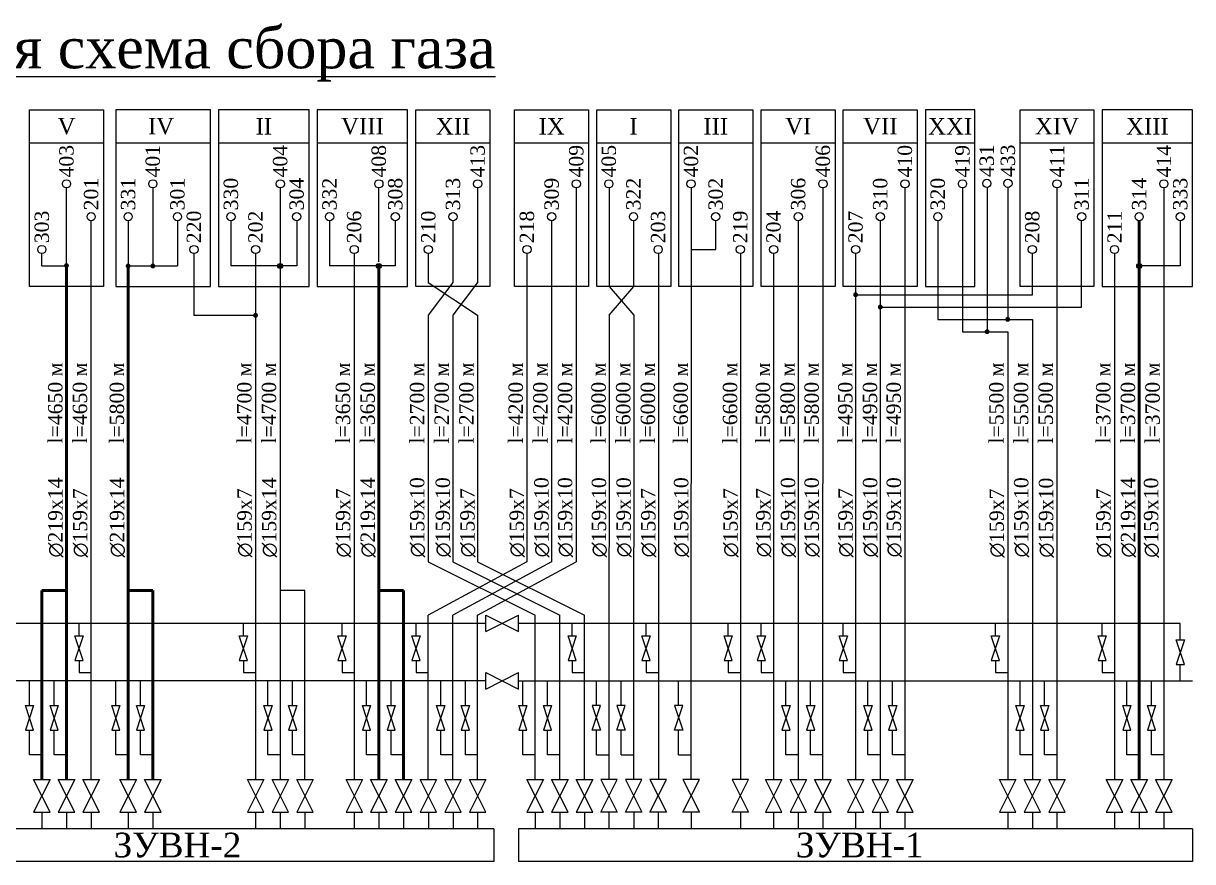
# Paper-space layout 'Layout1' of a CAD drawing. Header units: millimetres. Extents: x 0 to 281, y 95 to 197.
# Drawn here: x 138.8 to 281, y 95 to 197 of the extents above; entities that cross this region are included whole.
import ezdxf

# ---------------------------------------------------------------- set-up
doc = ezdxf.new("R2010")
doc.units = ezdxf.units.MM
doc.layers.get('0').update_dxf_attribs({"lineweight": 25})

# ---------------------------------------------------------------- blocks, each defined once
blk = doc.blocks.new('A$C0C323A48')
for p, q in [((1, 3), (0, 0)), ((1, 0), (0, 3)), ((0, 3), (1, 3)), ((0, 0), (1, 0))]:
    blk.add_line(p, q)

psp = doc.layouts.get("Layout1")

# ---------------------------------------------------------------- hatches: boundary and pattern name
at = {"lineweight": -3, "ltscale": 50}
h = psp.add_hatch(color=256, dxfattribs=at)
edge = h.paths.add_edge_path()
edge.add_arc((143.99, 167.54), 0.3, 0, 360)
h = psp.add_hatch(color=256, dxfattribs=at)
edge = h.paths.add_edge_path()
edge.add_arc((151.5, 167.5), 0.3, 0, 360)
h = psp.add_hatch(color=256, dxfattribs=at)
edge = h.paths.add_edge_path()
edge.add_arc((154.5, 167.5), 0.3, 0, 360)
h = psp.add_hatch(color=256, dxfattribs=at)
edge = h.paths.add_edge_path()
edge.add_arc((170, 167.5), 0.3, 0, 360)
h = psp.add_hatch(color=256, dxfattribs=at)
edge = h.paths.add_edge_path()
edge.add_arc((182, 167.5), 0.3, 0, 360)
h = psp.add_hatch(color=256, dxfattribs=at)
edge = h.paths.add_edge_path()
edge.add_arc((274.5, 167.5), 0.3, 0, 360)
h = psp.add_hatch(color=256, dxfattribs=at)
edge = h.paths.add_edge_path()
edge.add_arc((240, 164), 0.3, 0, 360)
h = psp.add_hatch(color=256, dxfattribs=at)
edge = h.paths.add_edge_path()
edge.add_arc((243, 162.5), 0.3, 0, 360)
h = psp.add_hatch(color=256, dxfattribs=at)
edge = h.paths.add_edge_path()
edge.add_arc((167, 161.5), 0.3, 0, 360)
h = psp.add_hatch(color=256, dxfattribs=at)
edge = h.paths.add_edge_path()
edge.add_arc((258.5, 161), 0.3, 0, 360)
h = psp.add_hatch(color=256, dxfattribs=at)
edge = h.paths.add_edge_path()
edge.add_arc((256, 159.5), 0.3, 0, 360)

# ---------------------------------------------------------------- linework, layer by layer
at = {"lineweight": -3}
for p, q in [((139.5, 182.5), (148.5, 182.5)), ((150, 182.5), (161.5, 182.5)), ((162.5, 182.5), (173.5, 182.5)), ((174.5, 182.5), (185.5, 182.5)), ((186.5, 182.5), (195.5, 182.5)), ((198.5, 182.5), (207.5, 182.5)), ((208.5, 182.5), (217.5, 182.5)), ((218.5, 182.5), (227.5, 182.5)), ((228.5, 182.5), (237.5, 182.5)), ((238.5, 182.5), (247.5, 182.5)), ((248.5, 182.5), (254.5, 182.5)), ((260, 182.5), (269, 182.5)), ((270, 182.5), (281, 182.5)), ((144, 167.5), (144, 177)), ((182, 168), (182, 177)), ((194, 177), (194, 165.5)), ((210, 177), (210, 165)), ((253, 177), (253, 159.5)), ((256, 177), (256, 159.5)), ((258.5, 177), (258.5, 161)), ((264.5, 177), (264.5, 165.5)), ((147, 105), (147, 173)), ((151.5, 173), (151.5, 167.5)), ((164, 173), (164, 167.5)), ((176, 173), (176, 167.5)), ((191, 173), (191, 165.5)), ((213, 165), (213, 173)), ((223, 169.5), (223, 173)), ((250, 173), (250, 161)), ((267.5, 162.5), (267.5, 173)), ((220, 169.5), (223, 169.5)), ((141, 167.5), (141, 169)), ((188, 169), (188, 165.5)), ((200, 169), (200, 131.5)), ((216, 169), (216, 105)), ((226, 169), (226, 105)), ((230, 169), (230, 105)), ((240, 169), (240, 105)), ((261.5, 164), (261.5, 169)), ((141, 167.5), (144, 167.5)), ((151.5, 167.5), (157.5, 167.5)), ((188, 165.5), (194, 161.5)), ((191, 165.5), (188, 161.5)), ((194, 165.5), (191, 161.5)), ((210, 165), (213, 161.5)), ((210, 161.5), (213, 165)), ((240, 164), (261.5, 164)), ((243, 162.5), (267.5, 162.5)), ((159.5, 161.5), (167, 161.5)), ((188, 161.5), (188, 131.5)), ((191, 161.5), (191, 131.5)), ((194, 161.5), (194, 131.5)), ((250, 161), (261.5, 161)), ((261.5, 161), (261.5, 105)), ((253, 159.5), (258.5, 159.5)), ((258.5, 159.5), (258.5, 105)), ((200, 131.5), (188, 125)), ((188, 131.5), (201, 125)), ((203, 131.5), (191, 125)), ((191, 131.5), (204, 125)), ((194, 125), (206, 131.5)), ((194, 131.5), (207, 125)), ((173, 128), (170, 128)), ((173, 105), (173, 128)), ((195, 124), (115, 124)), ((145.52, 122.5), (145.52, 124)), ((165.52, 122.5), (165.52, 124)), ((177.52, 122.5), (177.52, 124)), ((195, 124), (179, 124)), ((186.52, 122.5), (186.52, 124)), ((188, 105), (188, 125)), ((191, 105), (191, 125)), ((194, 105), (194, 125)), ((195, 123), (195, 125)), ((195, 125), (199, 123)), ((195, 123), (199, 125)), ((199, 123), (199, 125)), ((279.5, 124), (199, 124)), ((201, 105), (201, 125)), ((204, 105), (204, 125)), ((205.52, 122.5), (205.52, 124)), ((207, 124), (207, 125)), ((207, 105), (207, 124)), ((214.5, 122.5), (214.5, 124)), ((224.5, 122.5), (224.5, 124)), ((228.52, 122.5), (228.52, 124)), ((238.5, 122.5), (238.5, 124)), ((257, 122.5), (257, 124)), ((270, 122.5), (270, 124)), ((279.5, 122), (279.5, 124)), ((145.52, 119.5), (145.52, 118)), ((165.52, 119.5), (165.52, 118)), ((177.52, 119.5), (177.52, 118)), ((186.52, 119.5), (186.52, 118)), ((205.52, 119.5), (205.52, 118)), ((214.5, 119.5), (214.5, 118)), ((224.5, 119.5), (224.5, 118)), ((228.52, 119.5), (228.52, 118)), ((238.5, 119.5), (238.5, 118)), ((257, 119.5), (257, 118)), ((270, 119.5), (270, 118)), ((279.5, 117), (279.5, 119)), ((145.52, 118), (147.02, 118)), ((165.52, 118), (167.02, 118)), ((177.52, 118), (179.02, 118)), ((186.52, 118), (188.02, 118)), ((195, 116), (195, 118)), ((195, 116), (199, 118)), ((195, 118), (199, 116)), ((199, 116), (199, 118)), ((199, 117), (281, 117)), ((205.52, 118), (207.02, 118)), ((214.5, 118), (216, 118)), ((224.5, 118), (226, 118)), ((228.52, 118), (230.02, 118)), ((238.5, 118), (240, 118)), ((257, 118), (258.5, 118)), ((270, 118), (271.5, 118)), ((213, 101), (213, 99)), ((196, 99), (114, 99)), ((196, 99), (196, 95)), ((199, 99), (199, 95)), ((281, 99), (281, 95)), ((196, 95), (114, 95)), ((281, 95), (199, 95))]:
    psp.add_line(p, q, dxfattribs=at)
for p, q in [((154.5, 177), (154.5, 167.5)), ((170, 177), (170, 105)), ((206, 177), (206, 131.5)), ((220, 177), (219.97, 105)), ((236, 177), (235.99, 105)), ((246, 177), (245.99, 105)), ((277.5, 177), (277.5, 105)), ((157.5, 173), (157.5, 167.5)), ((172, 173), (172, 167.5)), ((184, 173), (184, 167.5)), ((203, 173), (203, 131.5)), ((233, 173), (233, 105)), ((243, 173), (243, 105)), ((279.5, 173), (279.5, 167.5)), ((159.5, 169), (159.5, 161.5)), ((167, 169), (167, 105)), ((179, 169), (179, 105)), ((271.5, 169), (271.5, 105)), ((172, 167.5), (164, 167.5)), ((184, 167.5), (176, 167.5)), ((279.5, 167.5), (274.5, 167.5)), ((264.5, 165.5), (264.49, 105)), ((210, 161.5), (209.97, 105)), ((213, 161.5), (212.97, 105)), ((195, 117), (113, 117)), ((139.5, 114), (139.5, 117)), ((142.5, 114), (142.5, 117)), ((150, 114), (150, 117)), ((153, 114), (153, 117)), ((168.5, 114), (168.5, 117)), ((171.5, 114), (171.5, 117)), ((180.5, 114), (180.5, 117)), ((183.5, 114), (183.5, 117)), ((189.52, 114), (189.52, 117)), ((192.52, 114), (192.52, 117)), ((199.52, 114), (199.52, 117)), ((202.52, 114), (202.52, 117)), ((208.46, 114), (208.46, 117)), ((211.46, 114), (211.46, 117)), ((218.46, 114), (218.46, 117)), ((231.52, 114), (231.52, 117)), ((234.52, 114), (234.52, 117)), ((241.5, 114), (241.5, 117)), ((244.5, 114), (244.5, 117)), ((260, 114), (260, 117)), ((263, 114), (263, 117)), ((273, 114), (273, 117)), ((276, 114), (276, 117)), ((140, 114), (139, 111)), ((140, 111), (139, 114)), ((139, 114), (140, 114)), ((143, 111), (142, 114)), ((143, 114), (142, 111)), ((142, 114), (143, 114)), ((150.5, 111), (149.5, 114)), ((150.5, 114), (149.5, 111)), ((149.5, 114), (150.5, 114)), ((153.5, 114), (152.5, 111)), ((153.5, 111), (152.5, 114)), ((152.5, 114), (153.5, 114)), ((169, 114), (168, 111)), ((169, 111), (168, 114)), ((168, 114), (169, 114)), ((172, 111), (171, 114)), ((172, 114), (171, 111)), ((171, 114), (172, 114)), ((181, 111), (180, 114)), ((181, 114), (180, 111)), ((180, 114), (181, 114)), ((184, 114), (183, 111)), ((184, 111), (183, 114)), ((183, 114), (184, 114)), ((190.02, 114), (189.02, 111)), ((190.02, 111), (189.02, 114)), ((189.02, 114), (190.02, 114)), ((193.02, 114), (192.02, 111)), ((193.02, 111), (192.02, 114)), ((192.02, 114), (193.02, 114)), ((200.02, 111), (199.02, 114)), ((200.02, 114), (199.02, 111)), ((199.02, 114), (200.02, 114)), ((203.02, 111), (202.02, 114)), ((203.02, 114), (202.02, 111)), ((202.02, 114), (203.02, 114)), ((207.96, 111), (208.96, 114)), ((207.96, 114), (208.96, 111)), ((208.96, 114), (207.96, 114)), ((210.96, 114), (211.96, 111)), ((210.96, 111), (211.96, 114)), ((211.96, 114), (210.96, 114)), ((217.96, 111), (218.96, 114)), ((217.96, 114), (218.96, 111)), ((218.96, 114), (217.96, 114)), ((232.02, 114), (231.02, 111)), ((232.02, 111), (231.02, 114)), ((231.02, 114), (232.02, 114)), ((235.02, 114), (234.02, 111)), ((235.02, 111), (234.02, 114)), ((234.02, 114), (235.02, 114)), ((241, 114), (242, 114)), ((242, 114), (241, 111)), ((242, 111), (241, 114)), ((244, 114), (245, 114)), ((245, 114), (244, 111)), ((245, 111), (244, 114)), ((260.5, 111), (259.5, 114)), ((260.5, 114), (259.5, 111)), ((259.5, 114), (260.5, 114)), ((263.5, 111), (262.5, 114)), ((263.5, 114), (262.5, 111)), ((262.5, 114), (263.5, 114)), ((273.5, 114), (272.5, 111)), ((273.5, 111), (272.5, 114)), ((272.5, 114), (273.5, 114)), ((276.5, 111), (275.5, 114)), ((275.5, 114), (276.5, 114)), ((276.5, 114), (275.5, 111)), ((139, 111), (140, 111)), ((139.5, 108), (139.5, 111)), ((142, 111), (143, 111)), ((142.5, 108), (142.5, 111)), ((149.5, 111), (150.5, 111)), ((150, 108), (150, 111)), ((152.5, 111), (153.5, 111)), ((153, 108), (153, 111)), ((168, 111), (169, 111)), ((168.5, 108), (168.5, 111)), ((171, 111), (172, 111)), ((171.5, 108), (171.5, 111)), ((180, 111), (181, 111)), ((180.5, 108), (180.5, 111)), ((183, 111), (184, 111)), ((183.5, 108), (183.5, 111)), ((189.02, 111), (190.02, 111)), ((189.52, 108), (189.52, 111)), ((192.02, 111), (193.02, 111)), ((192.52, 108), (192.52, 111)), ((199.02, 111), (200.02, 111)), ((199.52, 108), (199.52, 111)), ((202.02, 111), (203.02, 111)), ((202.52, 108), (202.52, 111)), ((208.96, 111), (207.96, 111)), ((208.46, 108), (208.46, 111)), ((211.96, 111), (210.96, 111)), ((211.46, 108), (211.46, 111)), ((218.96, 111), (217.96, 111)), ((218.46, 108), (218.46, 111)), ((231.02, 111), (232.02, 111)), ((231.52, 108), (231.52, 111)), ((234.02, 111), (235.02, 111)), ((234.52, 108), (234.52, 111)), ((241, 111), (242, 111)), ((241.5, 108), (241.5, 111)), ((244, 111), (245, 111)), ((244.5, 108), (244.5, 111)), ((259.5, 111), (260.5, 111)), ((260, 108), (260, 111)), ((262.5, 111), (263.5, 111)), ((263, 108), (263, 111)), ((272.5, 111), (273.5, 111)), ((273, 108), (273, 111)), ((275.5, 111), (276.5, 111)), ((276, 108), (276, 111)), ((141, 108), (139.5, 108)), ((144, 108), (142.5, 108)), ((151.5, 108), (150, 108)), ((154.5, 108), (153, 108)), ((170, 108), (168.5, 108)), ((173, 108), (171.5, 108)), ((182, 108), (180.5, 108)), ((185, 108), (183.5, 108)), ((191.02, 108), (189.52, 108)), ((194.02, 108), (192.52, 108)), ((201.02, 108), (199.52, 108)), ((204.02, 108), (202.52, 108)), ((208.47, 108), (209.97, 108)), ((211.47, 108), (212.97, 108)), ((218.47, 108), (219.97, 108)), ((233.02, 108), (231.52, 108)), ((236.02, 108), (234.52, 108)), ((243, 108), (241.5, 108)), ((246, 108), (244.5, 108)), ((261.5, 108), (260, 108)), ((264.5, 108), (263, 108)), ((274.5, 108), (273, 108)), ((277.5, 108), (276, 108)), ((140, 105), (142, 105)), ((142, 105), (140, 101)), ((142, 101), (140, 105)), ((145, 101), (143, 105)), ((145, 105), (143, 101)), ((143, 105), (145, 105)), ((146, 105), (148, 105)), ((148, 101), (146, 105)), ((148, 105), (146, 101)), ((152.5, 101), (150.5, 105)), ((152.5, 105), (150.5, 101)), ((150.5, 105), (152.5, 105)), ((155.5, 105), (153.5, 101)), ((155.5, 101), (153.5, 105)), ((153.5, 105), (155.5, 105)), ((166, 105), (168, 105)), ((168, 101), (166, 105)), ((168, 105), (166, 101)), ((169, 105), (171, 105)), ((171, 105), (169, 101)), ((171, 101), (169, 105)), ((172, 105), (174, 105)), ((174, 101), (172, 105)), ((174, 105), (172, 101)), ((180, 105), (178, 101)), ((180, 101), (178, 105)), ((178, 105), (180, 105)), ((183, 101), (181, 105)), ((181, 105), (183, 105)), ((183, 105), (181, 101)), ((186, 105), (184, 101)), ((184, 105), (186, 105)), ((186, 101), (184, 105)), ((189.02, 105), (187.02, 101)), ((189.02, 101), (187.02, 105)), ((187.02, 105), (189.02, 105)), ((190.02, 105), (192.02, 105)), ((192.02, 105), (190.02, 101)), ((192.02, 101), (190.02, 105)), ((195.01, 101), (193.01, 105)), ((195.01, 105), (193.01, 101)), ((193.01, 105), (195.01, 105)), ((200.02, 105), (202.02, 105)), ((202.02, 101), (200.02, 105)), ((202.02, 105), (200.02, 101)), ((205.02, 101), (203.02, 105)), ((205.02, 105), (203.02, 101)), ((203.02, 105), (205.02, 105)), ((206.01, 105), (208.01, 105)), ((208.01, 105), (206.01, 101)), ((208.01, 101), (206.01, 105)), ((208.99, 101), (210.99, 105)), ((208.99, 105), (210.99, 101)), ((210.99, 105), (208.99, 105)), ((213.99, 105), (211.99, 105)), ((211.99, 105), (213.99, 101)), ((211.99, 101), (213.99, 105)), ((214.98, 105), (216.98, 101)), ((214.98, 101), (216.98, 105)), ((216.98, 105), (214.98, 105)), ((220.99, 105), (218.99, 105)), ((218.99, 105), (220.99, 101)), ((218.99, 101), (220.99, 105)), ((226.98, 105), (224.98, 105)), ((224.98, 101), (226.98, 105)), ((224.98, 105), (226.98, 101)), ((231.02, 105), (229.02, 101)), ((231.02, 101), (229.02, 105)), ((229.02, 105), (231.02, 105)), ((232.02, 105), (234.02, 105)), ((234.02, 105), (232.02, 101)), ((234.02, 101), (232.02, 105)), ((237.01, 101), (235.01, 105)), ((237.01, 105), (235.01, 101)), ((235.01, 105), (237.01, 105)), ((241, 105), (239, 101)), ((241, 101), (239, 105)), ((239, 105), (241, 105)), ((242, 105), (244, 105)), ((244, 105), (242, 101)), ((244, 101), (242, 105)), ((246.99, 101), (244.99, 105)), ((246.99, 105), (244.99, 101)), ((244.99, 105), (246.99, 105)), ((257.5, 105), (259.5, 105)), ((259.5, 105), (257.5, 101)), ((259.5, 101), (257.5, 105)), ((262.5, 101), (260.5, 105)), ((262.5, 105), (260.5, 101)), ((260.5, 105), (262.5, 105)), ((263.49, 105), (265.49, 105)), ((265.49, 105), (263.49, 101)), ((265.49, 101), (263.49, 105)), ((270.5, 105), (272.5, 105)), ((272.5, 105), (270.5, 101)), ((272.5, 101), (270.5, 105)), ((275.5, 105), (273.5, 101)), ((275.5, 101), (273.5, 105)), ((273.5, 105), (275.5, 105)), ((278.5, 101), (276.5, 105)), ((276.5, 105), (278.5, 105)), ((278.5, 105), (276.5, 101)), ((140, 101), (142, 101)), ((143, 101), (145, 101)), ((146, 101), (148, 101)), ((147, 101), (147, 99)), ((150.5, 101), (152.5, 101)), ((153.5, 101), (155.5, 101)), ((166, 101), (168, 101)), ((167, 101), (167, 99)), ((169, 101), (171, 101)), ((170, 101), (170, 99)), ((172, 101), (174, 101)), ((173, 101), (173, 99)), ((178, 101), (180, 101)), ((179, 101), (179, 99)), ((181, 101), (183, 101)), ((184, 101), (186, 101)), ((187.02, 101), (189.02, 101)), ((188.02, 101), (188.02, 99)), ((190.02, 101), (192.02, 101)), ((191.02, 101), (191.02, 99)), ((193.01, 101), (195.01, 101)), ((194.01, 101), (194.01, 99)), ((200.02, 101), (202.02, 101)), ((201.02, 101), (201.02, 99)), ((203.02, 101), (205.02, 101)), ((204.02, 101), (204.02, 99)), ((206.01, 101), (208.01, 101)), ((207.01, 101), (207.01, 99)), ((210.99, 101), (208.99, 101)), ((209.99, 101), (209.99, 99)), ((213.99, 101), (211.99, 101)), ((216.98, 101), (214.98, 101)), ((215.98, 101), (215.98, 99)), ((220.99, 101), (218.99, 101)), ((219.99, 101), (219.99, 99)), ((226.98, 101), (224.98, 101)), ((225.98, 101), (225.98, 99)), ((229.02, 101), (231.02, 101)), ((230.02, 101), (230.02, 99)), ((232.02, 101), (234.02, 101)), ((233.02, 101), (233.02, 99)), ((235.01, 101), (237.01, 101)), ((236.01, 101), (236.01, 99)), ((239, 101), (241, 101)), ((240, 101), (240, 99)), ((242, 101), (244, 101)), ((243, 101), (243, 99)), ((244.99, 101), (246.99, 101)), ((245.99, 101), (245.99, 99)), ((257.5, 101), (259.5, 101)), ((258.5, 101), (258.5, 99)), ((260.5, 101), (262.5, 101)), ((261.5, 101), (261.5, 99)), ((263.49, 101), (265.49, 101)), ((264.49, 101), (264.49, 99)), ((270.5, 101), (272.5, 101)), ((271.5, 101), (271.5, 99)), ((273.5, 101), (275.5, 101)), ((276.5, 101), (278.5, 101)), ((277.5, 101), (277.5, 99)), ((239.5, 99), (199, 99)), ((281, 99), (239.5, 99))]:
    psp.add_line(p, q)
at = {"lineweight": 50}
for p, q in [((274.5, 173), (274.5, 105)), ((144, 167.5), (144, 128)), ((151.5, 167.5), (151.5, 105)), ((182, 167.5), (182, 105)), ((144, 128), (141, 128)), ((141, 128), (141, 105)), ((144, 128), (144, 105)), ((154.5, 128), (151.5, 128)), ((154.5, 105), (154.5, 128)), ((185, 128), (182, 128)), ((185, 105), (185, 128))]:
    psp.add_line(p, q, dxfattribs=at)
at = {"lineweight": 25}
for p, q in [((141, 101), (141, 99)), ((144, 101), (144, 99)), ((151.5, 101), (151.5, 99)), ((154.5, 101), (154.5, 99)), ((182, 101), (182, 99)), ((185, 101), (185, 99)), ((274.5, 101), (274.5, 99))]:
    psp.add_line(p, q, dxfattribs=at)
at = {"lineweight": -3}
for points in [[(148.5, 165), (139.5, 165), (139.5, 186.5), (148.5, 186.5)], [(150, 165), (161.5, 165), (161.5, 186.5), (150, 186.5)], [(162.5, 165), (173.5, 165), (173.5, 186.5), (162.5, 186.5)], [(174.5, 165), (185.5, 165), (185.5, 186.5), (174.5, 186.5)], [(195.5, 165), (186.5, 165), (186.5, 186.5), (195.5, 186.5)], [(207.5, 165), (198.5, 165), (198.5, 186.5), (207.5, 186.5)], [(217.5, 165), (208.5, 165), (208.5, 186.5), (217.5, 186.5)], [(227.5, 165), (218.5, 165), (218.5, 186.5), (227.5, 186.5)], [(237.5, 165), (228.5, 165), (228.5, 186.5), (237.5, 186.5)], [(247.5, 165), (238.5, 165), (238.5, 186.5), (247.5, 186.5)], [(248.5, 165), (254.5, 165), (254.5, 186.5), (248.5, 186.5)], [(269, 165), (260, 165), (260, 186.5), (269, 186.5)], [(270, 165), (281, 165), (281, 186.5), (270, 186.5)]]:
    psp.add_lwpolyline(points, close=True, dxfattribs=at)
for centre in [(144, 177.5), (154.5, 177.5), (170, 177.5), (182, 177.5), (194.02, 177.5), (206.02, 177.5), (209.98, 177.5), (219.98, 177.5), (236.02, 177.5), (246, 177.5), (253, 177.5), (255.96, 177.55), (258.53, 177.55), (264.5, 177.5), (277.5, 177.5), (147, 173.5), (151.5, 173.5), (157.5, 173.5), (164, 173.5), (172, 173.5), (176, 173.5), (184, 173.5), (191.02, 173.5), (203.02, 173.5), (212.98, 173.5), (222.98, 173.5), (233.02, 173.5), (243, 173.5), (250, 173.5), (267.5, 173.5), (274.5, 173.5), (279.5, 173.5), (141, 169.5), (159.5, 169.5), (167, 169.5), (179, 169.5), (188.02, 169.5), (200.02, 169.5), (215.98, 169.5), (225.98, 169.5), (230.02, 169.5), (240, 169.5), (261.5, 169.5), (271.5, 169.5)]:
    psp.add_circle(centre, 0.5)
for centre in [(170, 167.5), (182, 167.5), (274.5, 167.5)]:
    psp.add_circle(centre, 0.3, dxfattribs=at)

# ---------------------------------------------------------------- block references
for p in [(145.02, 119.5), (165.02, 119.5), (177.02, 119.5), (186.02, 119.5), (205.02, 119.5), (214, 119.5), (224, 119.5), (228.02, 119.5), (238, 119.5), (256.5, 119.5), (269.5, 119.5), (279, 119)]:
    psp.add_blockref('A$C0C323A48', p, dxfattribs=at)

# ---------------------------------------------------------------- texts
at = {"lineweight": -3, "attachment_point": 5}
for s, insert, char_height, width in [('{\\fTimes New Roman|b0|i0|c204|p18;\\LТехнологическая схема сбора газа}', (141, 193.25), 5, 281), ('{\\fTimes New Roman|b0|i0|c204|p18;ЗУВН-2}', (157.5, 97), 3, 76.8398), ('{\\fTimes New Roman|b0|i0|c204|p18;ЗУВН-1}', (240.5, 97), 3, 81.3594)]:
    psp.add_mtext(s, dxfattribs=dict(at, insert=insert, char_height=char_height, width=width))
at = {"lineweight": 18, "char_height": 2, "attachment_point": 5}
for s, insert, width in [('{\\fTimes New Roman|b0|i0|c0|p18;V}', (144, 184.5), 10), ('{\\fTimes New Roman|b0|i0|c204|p18;I\\fTimes New Roman|b0|i0|c0|p18;V}', (155.5, 184.5), 10), ('{\\fTimes New Roman|b0|i0|c204|p18;II}', (168, 184.5), 10), ('{\\fTimes New Roman|b0|i0|c0|p18;V\\fTimes New Roman|b0|i0|c204|p18;III}', (180, 184.5), 10), ('{\\fTimes New Roman|b0|i0|c0|p18;XII}', (191.02, 184.5), 10), ('{\\fTimes New Roman|b0|i0|c0|p18;IX}', (203.02, 184.5), 10), ('{\\fTimes New Roman|b0|i0|c0|p18;I}', (212.98, 184.5), 10), ('{\\fTimes New Roman|b0|i0|c0|p18;III}', (222.98, 184.5), 10), ('{\\fTimes New Roman|b0|i0|c0|p18;VI}', (233.02, 184.5), 10), ('{\\fTimes New Roman|b0|i0|c0|p18;VII}', (243, 184.5), 10), ('{\\fTimes New Roman|b0|i0|c204|p18;X\\fTimes New Roman|b0|i0|c0|p18;X\\fTimes New Roman|b0|i0|c204|p18;I}', (251.5, 184.5), 7.0535), ('{\\fTimes New Roman|b0|i0|c204|p18;XI\\fTimes New Roman|b0|i0|c0|p18;V}', (264.5, 184.5), 10), ('{\\fTimes New Roman|b0|i0|c204|p18;XIII}', (275.5, 184.5), 10)]:
    psp.add_mtext(s, dxfattribs=dict(at, insert=insert, width=width))
at = {"lineweight": 18, "char_height": 1.75, "attachment_point": 5, "rotation": 90}
for s, insert in [('{\\fTimes New Roman|b0|i0|c204|p18;403}', (144, 180.25)), ('{\\fTimes New Roman|b0|i0|c204|p18;404}', (170, 180.25)), ('{\\fTimes New Roman|b0|i0|c204|p18;408}', (182, 180.25)), ('{\\fTimes New Roman|b0|i0|c204|p18;413}', (194.02, 180.25)), ('{\\fTimes New Roman|b0|i0|c204|p18;409}', (206.02, 180.25)), ('{\\fTimes New Roman|b0|i0|c204|p18;405}', (209.98, 180.25)), ('{\\fTimes New Roman|b0|i0|c204|p18;402}', (219.98, 180.25)), ('{\\fTimes New Roman|b0|i0|c204|p18;406}', (236.02, 180.25)), ('{\\fTimes New Roman|b0|i0|c204|p18;410}', (246, 180.25)), ('{\\fTimes New Roman|b0|i0|c204|p18;419}', (253, 180.25)), ('{\\fTimes New Roman|b0|i0|c204|p18;431}', (255.96, 180.3)), ('{\\fTimes New Roman|b0|i0|c204|p18;433}', (258.53, 180.3)), ('{\\fTimes New Roman|b0|i0|c204|p18;414}', (277.5, 180.25)), ('{\\fTimes New Roman|b0|i0|c204|p18;401}', (154.5, 180.25)), ('{\\fTimes New Roman|b0|i0|c204|p18;411}', (264.5, 180.25)), ('{\\fTimes New Roman|b0|i0|c204|p18;201}', (147, 176.25)), ('{\\fTimes New Roman|b0|i0|c204|p18;331}', (151.5, 176.25)), ('{\\fTimes New Roman|b0|i0|c204|p18;301}', (157.5, 176.25)), ('{\\fTimes New Roman|b0|i0|c204|p18;330}', (164, 176.25)), ('{\\fTimes New Roman|b0|i0|c204|p18;304}', (172, 176.25)), ('{\\fTimes New Roman|b0|i0|c204|p18;332}', (176, 176.25)), ('{\\fTimes New Roman|b0|i0|c204|p18;308}', (184, 176.25)), ('{\\fTimes New Roman|b0|i0|c204|p18;313}', (191.02, 176.25)), ('{\\fTimes New Roman|b0|i0|c204|p18;309}', (203.02, 176.25)), ('{\\fTimes New Roman|b0|i0|c204|p18;322}', (212.98, 176.25)), ('{\\fTimes New Roman|b0|i0|c204|p18;302}', (222.98, 176.25)), ('{\\fTimes New Roman|b0|i0|c204|p18;306}', (233.02, 176.25)), ('{\\fTimes New Roman|b0|i0|c204|p18;310}', (243, 176.25)), ('{\\fTimes New Roman|b0|i0|c204|p18;320}', (250, 176.25)), ('{\\fTimes New Roman|b0|i0|c204|p18;311}', (267.5, 176.25)), ('{\\fTimes New Roman|b0|i0|c204|p18;314}', (274.5, 176.25)), ('{\\fTimes New Roman|b0|i0|c204|p18;333}', (279.5, 176.25)), ('{\\fTimes New Roman|b0|i0|c204|p18;303}', (141, 172.25)), ('{\\fTimes New Roman|b0|i0|c204|p18;220}', (159.5, 172.25)), ('{\\fTimes New Roman|b0|i0|c204|p18;202}', (167, 172.25)), ('{\\fTimes New Roman|b0|i0|c204|p18;206}', (179, 172.25)), ('{\\fTimes New Roman|b0|i0|c204|p18;210}', (188.02, 172.25)), ('{\\fTimes New Roman|b0|i0|c204|p18;218}', (200.02, 172.25)), ('{\\fTimes New Roman|b0|i0|c204|p18;203}', (215.98, 172.25)), ('{\\fTimes New Roman|b0|i0|c204|p18;219}', (225.98, 172.25)), ('{\\fTimes New Roman|b0|i0|c204|p18;204}', (230.02, 172.25)), ('{\\fTimes New Roman|b0|i0|c204|p18;207}', (240, 172.25)), ('{\\fTimes New Roman|b0|i0|c204|p18;208}', (261.5, 172.25)), ('{\\fTimes New Roman|b0|i0|c204|p18;211}', (271.5, 172.25))]:
    psp.add_mtext(s, dxfattribs=dict(at, insert=insert))
at = {"lineweight": 13, "char_height": 1.75, "attachment_point": 1, "rotation": 90}
for s, insert in [('{\\fTimes New Roman|b0|i0|c204|p18;l=4650 м}', (141.75, 145.89)), ('{\\fTimes New Roman|b0|i0|c204|p18;l=4650 м}', (144.75, 145.89)), ('{\\fTimes New Roman|b0|i0|c204|p18;l=5800 м}', (149.25, 145.89)), ('{\\fTimes New Roman|b0|i0|c204|p18;l=4700 м}', (164.75, 145.89)), ('{\\fTimes New Roman|b0|i0|c204|p18;l=4700 м}', (167.75, 145.89)), ('{\\fTimes New Roman|b0|i0|c204|p18;l=3650 м}', (176.75, 145.89)), ('{\\fTimes New Roman|b0|i0|c204|p18;l=3650 м}', (179.75, 145.89)), ('{\\fTimes New Roman|b0|i0|c204|p18;l=2700 м}', (185.77, 145.89)), ('{\\fTimes New Roman|b0|i0|c204|p18;l=2700 м}', (188.77, 145.89)), ('{\\fTimes New Roman|b0|i0|c204|p18;l=2700 м}', (191.77, 145.89)), ('{\\fTimes New Roman|b0|i0|c204|p18;l=4200 м}', (197.77, 145.89)), ('{\\fTimes New Roman|b0|i0|c204|p18;l=4200 м}', (200.77, 145.89)), ('{\\fTimes New Roman|b0|i0|c204|p18;l=4200 м}', (203.77, 145.89)), ('{\\fTimes New Roman|b0|i0|c204|p18;l=6000 м}', (207.85, 145.89)), ('{\\fTimes New Roman|b0|i0|c204|p18;l=6000 м}', (210.85, 145.89)), ('{\\fTimes New Roman|b0|i0|c204|p18;l=6000 м}', (213.85, 145.89)), ('{\\fTimes New Roman|b0|i0|c204|p18;l=6600 м}', (217.85, 145.89)), ('{\\fTimes New Roman|b0|i0|c204|p18;l=6600 м}', (223.85, 145.89)), ('{\\fTimes New Roman|b0|i0|c204|p18;l=5800 м}', (227.85, 145.89)), ('{\\fTimes New Roman|b0|i0|c204|p18;l=5800 м}', (230.85, 145.89)), ('{\\fTimes New Roman|b0|i0|c204|p18;l=5800 м}', (233.77, 145.89)), ('{\\fTimes New Roman|b0|i0|c204|p18;l=4950 м}', (237.87, 145.89)), ('{\\fTimes New Roman|b0|i0|c204|p18;l=4950 м}', (240.87, 145.89)), ('{\\fTimes New Roman|b0|i0|c204|p18;l=4950 м}', (243.75, 145.89)), ('{\\fTimes New Roman|b0|i0|c204|p18;l=5500 м}', (256.25, 145.89)), ('{\\fTimes New Roman|b0|i0|c204|p18;l=5500 м}', (259.25, 145.89)), ('{\\fTimes New Roman|b0|i0|c204|p18;l=5500 м}', (262.25, 145.89)), ('{\\fTimes New Roman|b0|i0|c204|p18;l=3700 м}', (269.25, 145.89)), ('{\\fTimes New Roman|b0|i0|c204|p18;l=3700 м}', (272.25, 145.89)), ('{\\fTimes New Roman|b0|i0|c204|p18;l=3700 м}', (275.25, 145.89)), ('{\\fSymbol|b0|i0|c2|p18;Ж\\fTimes New Roman|b0|i0|c204|p18;219x14}', (141.77, 132.02)), ('{\\fSymbol|b0|i0|c2|p18;Ж\\fTimes New Roman|b0|i0|c204|p18;219x14}', (149.27, 132.02)), ('{\\fSymbol|b0|i0|c2|p18;Ж\\fTimes New Roman|b0|i0|c204|p18;159x14}', (167.77, 132.02)), ('{\\fSymbol|b0|i0|c2|p18;Ж\\fTimes New Roman|b0|i0|c204|p18;219x14}', (179.77, 132.02)), ('{\\fSymbol|b0|i0|c2|p18;Ж\\fTimes New Roman|b0|i0|c204|p18;159x10}', (185.78, 132.04)), ('{\\fSymbol|b0|i0|c2|p18;Ж\\fTimes New Roman|b0|i0|c204|p18;159x10}', (188.9, 132.04)), ('{\\fSymbol|b0|i0|c2|p18;Ж\\fTimes New Roman|b0|i0|c204|p18;159x10}', (200.9, 132.04)), ('{\\fSymbol|b0|i0|c2|p18;Ж\\fTimes New Roman|b0|i0|c204|p18;159x10}', (203.78, 132.04)), ('{\\fSymbol|b0|i0|c2|p18;Ж\\fTimes New Roman|b0|i0|c204|p18;159x10}', (207.9, 132.04)), ('{\\fSymbol|b0|i0|c2|p18;Ж\\fTimes New Roman|b0|i0|c204|p18;159x10}', (210.9, 132.04)), ('{\\fSymbol|b0|i0|c2|p18;Ж\\fTimes New Roman|b0|i0|c204|p18;159x10}', (217.9, 132.04)), ('{\\fSymbol|b0|i0|c2|p18;Ж\\fTimes New Roman|b0|i0|c204|p18;159x10}', (230.9, 132.04)), ('{\\fSymbol|b0|i0|c2|p18;Ж\\fTimes New Roman|b0|i0|c204|p18;159x10}', (233.78, 132.04)), ('{\\fSymbol|b0|i0|c2|p18;Ж\\fTimes New Roman|b0|i0|c204|p18;159x10}', (240.89, 132.04)), ('{\\fSymbol|b0|i0|c2|p18;Ж\\fTimes New Roman|b0|i0|c204|p18;159x10}', (243.77, 132.04)), ('{\\fSymbol|b0|i0|c2|p18;Ж\\fTimes New Roman|b0|i0|c204|p18;159x10}', (259.27, 132.04)), ('{\\fSymbol|b0|i0|c2|p18;Ж\\fTimes New Roman|b0|i0|c204|p18;159x10}', (262.29, 131.99)), ('{\\fSymbol|b0|i0|c2|p18;Ж\\fTimes New Roman|b0|i0|c204|p18;219x14}', (272.27, 132.02)), ('{\\fSymbol|b0|i0|c2|p18;Ж\\fTimes New Roman|b0|i0|c204|p18;159x10}', (275.07, 132)), ('{\\fSymbol|b0|i0|c2|p18;Ж\\fTimes New Roman|b0|i0|c204|p18;159x7}', (144.77, 132.02)), ('{\\fSymbol|b0|i0|c2|p18;Ж\\fTimes New Roman|b0|i0|c204|p18;159x7}', (164.77, 132.02)), ('{\\fSymbol|b0|i0|c2|p18;Ж\\fTimes New Roman|b0|i0|c204|p18;159x7}', (176.77, 132.02)), ('{\\fSymbol|b0|i0|c2|p18;Ж\\fTimes New Roman|b0|i0|c204|p18;159x7}', (191.9, 132.04)), ('{\\fSymbol|b0|i0|c2|p18;Ж\\fTimes New Roman|b0|i0|c204|p18;159x7}', (197.9, 132.04)), ('{\\fSymbol|b0|i0|c2|p18;Ж\\fTimes New Roman|b0|i0|c204|p18;159x7}', (213.9, 132.04)), ('{\\fSymbol|b0|i0|c2|p18;Ж\\fTimes New Roman|b0|i0|c204|p18;159x7}', (223.9, 132.04)), ('{\\fSymbol|b0|i0|c2|p18;Ж\\fTimes New Roman|b0|i0|c204|p18;159x7}', (227.9, 132.04)), ('{\\fSymbol|b0|i0|c2|p18;Ж\\fTimes New Roman|b0|i0|c204|p18;159x7}', (237.89, 132.04)), ('{\\fSymbol|b0|i0|c2|p18;Ж\\fTimes New Roman|b0|i0|c204|p18;159x7}', (256.29, 131.99)), ('{\\fSymbol|b0|i0|c2|p18;Ж\\fTimes New Roman|b0|i0|c204|p18;159x7}', (269.27, 132))]:
    psp.add_mtext(s, dxfattribs=dict(at, insert=insert))

doc.saveas('drawing.dxf')
